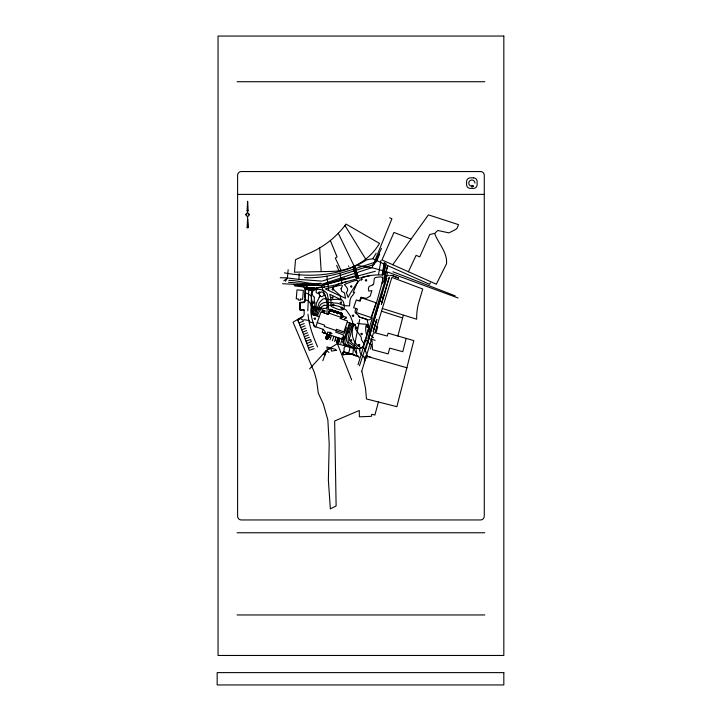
<?xml version="1.0" encoding="UTF-8"?>
<svg xmlns="http://www.w3.org/2000/svg" width="721" height="721" viewBox="0 0 721 721"><rect width="100%" height="100%" fill="white"/><g stroke="black" fill="none" stroke-linecap="round" stroke-linejoin="round"><path stroke-width="1.08" d="M299.801 302.703L300.783 302.432M344.611 354.633L342.953 354.597L342.655 353.182A1.352 1.352 0 0 1 344.314 351.893L357.859 356.111M342.79 353.182L343.223 354.723M307.786 310.841L308.858 288.499M382.644 280.712L382.914 276.702M321.512 281.082L298.981 279.415L299.134 273.674M314.446 314.446L316.627 302.757L319.133 297.539M301.081 309.841L300.098 309.886L299.819 302.432C311.742 305.425 298.007 285.967 311.445 296.232C311.346 300.396 310.913 304.632 311.571 308.768M312.481 312.355L312.887 306.65M311.382 313.59L311.661 315.185M312.454 313.238L312.472 312.77M313.446 313.86L313.59 309.228A6.931 6.931 0 0 1 313.635 308.885L314.581 306.84L315.023 302.856L314.284 301.036L314.392 296.971L313.464 296.746A4.975 4.975 0 0 1 313.302 296.493L312.13 293.862M304.586 302.063L299.819 302.432L300.089 309.877L304.028 309.904L304.217 313.437A4.65 4.65 0 0 1 302.135 317.303L297.782 319.944L298.629 321.972M304.722 301.793L304.875 299.395M247.114 211.019L247.573 201.348L248.033 211.019L247.573 210.199L247.132 210.748M305.235 288.905L305.316 287.427M304.947 298.043L305.037 296.313M305.199 293.059L305.199 289.283L304.983 296.043M305.479 289.454L305.587 287.445M306.019 289.5L306.128 287.472M306.29 289.527L306.398 287.49M306.831 289.572L306.939 287.526M307.101 289.59L307.209 287.544M307.642 289.644L307.75 287.58M307.912 289.662L308.02 287.589M308.453 289.707L308.561 287.625M308.723 289.734L308.84 287.643M309.264 289.779L309.381 287.679M309.534 289.806L309.651 287.688M310.075 289.851L310.192 287.724M310.345 289.869L310.463 287.742M310.886 289.923L311.003 287.778M311.157 289.941L311.274 287.796M311.697 289.986L311.814 287.823M311.977 290.013L312.085 287.841M312.517 290.058L312.626 287.877M312.788 290.085L312.896 287.895M313.338 289.887L313.437 287.922M313.626 289.572L313.707 287.94M314.203 288.932L314.257 287.976M314.491 288.616L314.527 287.994M311.436 297.611L311.508 298.638M382.851 278.757L382.815 279.225A11.203 11.203 0 0 1 382.328 282.046L376.65 302.153L371.144 318.484A3.506 3.506 0 0 1 369.494 319.727A2.514 2.514 0 0 1 367.836 319.736L358.743 316.753M311.445 297.557C309.003 288.238 321.449 287.111 326.135 292.591A2.695 2.695 0 0 1 327.343 294.393L328.271 298.981L328.055 303.469A7.507 7.507 0 0 1 327.109 307.2L326.09 308.291L323.828 308.453L311.057 306.164L311.093 304.388L308.741 301.162L304.893 299.377M350.289 346.468L349.451 349.901M311.823 293.438L311.878 292.87M343.214 341.988L343.358 340.618A13.077 13.077 0 0 1 343.52 340.24C347.558 331.93 341.844 340.673 338.519 338.032M313.725 314.212L312.436 313.617M287.454 277.441L288.148 269.717M311.706 294.619L311.76 294.024M321.043 307.966L321.422 307.146A22.621 22.621 0 0 1 321.782 306.686L324.008 305.271M313.437 314.077C310.571 312.725 311.346 314.473 314.536 315.023M343.205 342.078C343.151 345.08 347.964 344.953 343.971 348.009C345.242 350.785 341.448 352.848 343.52 354.705M349.415 350.235L348.603 353.236L343.989 352.082L347.216 353.696L346.152 354.335L349.694 354.047M342.024 313.383L330.065 309.381L341.826 313.941L342.024 313.383L330.101 309.327M311.896 292.717L312.211 291.654L305.109 284.732M352.785 354.525L353.479 348.189A24.442 24.442 0 0 0 353.569 347.558C347.18 345.729 344.088 338.69 348.126 332.336M311.544 314.014L311.652 313.689M349.46 332.02L352.326 324.09M350.28 335.616L352.425 326.541L353.84 324.495M318.961 308.579L316.465 315.113L315.41 314.771L319.07 303.018L321.251 300.648M378.516 274.539L380.976 260.326M349.397 332.39L348.171 338.14L348.315 342.006A7.652 7.652 0 0 0 348.513 342.376L353.272 345.656L354.804 347.513M350.172 336.265C346.801 343.025 355.895 343.403 357.742 348.396M370.486 349.063L371.414 345.017A11.302 11.302 0 0 0 371.153 344.539C367.025 343.349 365.078 334.905 364.159 343.773M346.287 317.33L345.846 318.565M356.066 353.101L353.885 348.567L359.698 319.511M341.853 313.86L339.348 312.833M382.536 281.163L382.265 282.272M315.456 314.78L314.996 314.626M381.463 296.178L381.346 296.664L383.067 297.142M354.317 355.129C358.625 358.779 355.823 348.73 355.859 347.937M384.455 278.612L387.682 265.643M376.759 326.748L377.705 327.01L375.875 333.012L387.24 336.031L388.123 333.201L413.827 340.618L396.874 406.671L366.457 398.956L365.538 388.457L361.861 371.351M329.713 336.635L329.885 337.221M384.69 277.017L387.366 266.419M304.749 301.495L304.073 302.387L301.838 302.423M348.162 332.21L351.037 323.567L349.784 323.116M406.184 338.419L402.769 351.686L389.691 348.144L388.159 353.885L372.46 349.712L372.099 340.898L371.108 340.555M397.884 336.013L403.309 315.275M373.577 337.707L370.801 335.4L370.089 331.795L370.549 331.11L368.801 327.658L367.809 331.354M379.949 301.414L380.165 300.621M378.444 401.994L374.884 415.026L371.766 414.305L371.342 416.332L359.382 416.819L359.292 410.492L334.652 420.992L336.121 505.962L330.353 508.891L328.37 480.078L329.2 443.956L327.857 419.983L323.215 403.661L318.285 393.107L316.708 380.931L314.419 372.568L293.059 322.206L302.207 316.627M364.484 359.103L365.042 357.066A1.226 1.226 0 0 1 366.917 356.021L370.954 357.265M381.337 304.208L389.097 277.54M381.454 304.244L389.223 277.576M373.469 319.006L367.881 338.428L375.19 340.294M373.694 318.231L377.543 304.884M365.259 351.019L381.824 293.898M373.352 331.327L376.849 319.502M359.391 316.952L359.923 317.132M347.612 345.548L345.503 343.8A23.018 23.018 0 0 1 345.098 343.061L344.827 339.492L349.667 323.08L343.286 340.663A3.263 3.263 0 0 0 343.881 344.223C349.676 345.476 361.383 353.533 364.114 343.971L368.945 327.1A2.424 2.424 0 0 0 368.323 325.108L365.601 324.18A48.884 48.884 0 0 1 357.165 323.251M367.575 332.174C366.71 341.357 363.348 321.413 368.341 325.126M330.479 310.409L330.795 309.354M369.485 335.707L386.844 278.315M382.148 282.686C381.436 284.534 385.212 280.226 384.726 278.919A13.366 13.366 0 0 1 384.843 278.666L386.005 276.558L388.691 275.251M358.004 364.799L372.378 317.871M361.735 371.144L373.514 332.705L374.821 333.066L391.882 277.387L422.74 289.004L418.504 303.352A57.374 57.374 0 0 0 416.693 319.232L382.355 308.48M329.037 334.886L327.64 339.411L325.513 338.636L326.919 334.193L328.379 337.013M347.234 322.242L355.02 324.801A9.499 9.499 0 0 0 355.138 324.459L352.272 323.368L352.74 322.035L350.37 316.149L346.215 310.093L343.737 308.741M329.912 309.877L329.704 310.544M311.526 309.012L311.301 309.814A11.518 11.518 0 0 0 311.301 310.174L311.427 313.41M329.885 309.985L335.887 311.634M377.768 304.109L387.673 272.421M322.269 312.265L322.9 310.246M329.335 311.625L329.839 310.12L332.534 310.976L341.727 314.194L341.267 315.564L343.16 316.213M339.888 338.672L338.573 342.845L336.896 342.277L338.374 338.095M340.772 343.43L342.024 339.447M322.188 312.229L322.855 310.12L323.873 310.445L324.883 310.832L324.09 312.905M329.749 310.39L341.646 314.464M341.015 314.122L341.366 313.04M311.571 314.023L312.806 314.437M364.222 361.825C367.449 356.859 358.869 355.363 359.86 350.19M359.464 365.781L369.269 336.383M328.839 313.076L329.001 312.608M328.947 312.752L329.551 310.985M333.976 311.652L334.346 310.571M327.929 314.239L329.47 309.742L342.25 314.158L340.691 318.646M335.716 312.274L336.094 311.175M355.002 324.838L355.237 325.315M329.38 334.823L329.776 333.12L331.984 333.715L330.245 332.255L327.586 332.273M324.738 355.453L326.37 350.748M317.249 322.602L321.007 311.823L328.415 314.41L328.848 313.13L333.526 314.744L340.654 317.213L340.24 318.493L347.639 321.034L343.872 331.831L336.5 329.263L336.067 330.524L324.225 326.433L324.693 325.189L317.249 322.602C315.302 330.074 313.914 327.235 312.535 320.71A37.032 37.032 0 0 1 311.084 313.554L311.021 307.849L322.855 310.12M327.532 332.291L327.091 334.057L322.179 332.363L323.287 329.281L325.099 331.759A9.067 9.067 0 0 1 325.261 332.039L325.36 333.309L323.35 332.624A14.294 14.294 0 0 0 323.738 332.796L326.919 333.994M337.5 312.833L337.879 311.769M329.984 339.843L331.489 335.562M332.291 340.654L334.012 336.446M334.598 341.466L336.094 337.194M329.146 334.697L342.529 339.221L343.584 335.013L335.535 332.057M322.819 360.707L326.415 350.848M324.035 312.878L324.774 310.913M329.587 336.815L329.65 337.455M341.817 313.986L341.736 314.194A8.805 8.805 0 0 0 341.853 313.86M372.072 267.626L391.927 218.76L389.673 217.769M341.484 314.888L341.276 315.555L342.872 316.113M354.624 292.356L353.2 292.203L354.795 288.517M374.496 264.057L381.445 248.294M379.67 254.162L376.245 261.939C353.164 268.843 329.587 279.018 304.659 277.612M340.267 318.484L340.97 316.934L342.718 317.501M319.196 297.403L319.908 295.655M430.329 282.812L429.626 284.308L386.42 265.085M408.401 271.727L416.098 255.378L419.766 256.856L429.761 234.487L434.628 233.433L437.791 230.477L448.976 232.883L455.87 229.35L457.096 228.178L458.52 224.637L428.409 214.858L392.738 264.724M354.597 292.429L352.614 295.502M355.156 287.805L356.652 284.047L359.391 280.316A12.554 12.554 0 0 1 359.725 280.045C362.744 280.127 361.05 278.144 362.104 277.315M436.331 284.227L446.542 263.706C447.362 251.863 438.44 243.788 434.628 233.433M247.573 227.106L247.114 227.917L247.573 219.058L248.033 227.917L247.573 216.733M321.016 308.074L317.474 315.419L314.482 314.473M363.014 346.332L365.655 351.055L366.962 355.94M319.196 308.182C319.8 301.423 327.055 302.081 331.984 302.757M285.435 281.325L287.264 278.261M365.907 260.362L366.863 259.911A4.768 4.768 0 0 1 368.737 259.452L372.874 258.722L376.119 253.287M344.052 319.727L344.917 318.276L345.72 318.529M341.051 270.393L335.31 258.073L337.086 256.928L330.326 240.526A91.062 91.062 0 0 0 337.401 234.136L338.275 233.244A91.116 91.116 0 0 0 344.548 226.061L345.999 224.078L379.525 243.428A57.455 57.455 0 0 1 331.525 271.411L294.474 272.196L295.511 259.686L308.435 253.594A89.981 89.981 0 0 0 319.664 247.943A90.008 90.008 0 0 0 329.984 240.796M311.679 315.167L311.977 314.365L314.194 314.915M362.663 346.756L361.78 347.693M322.999 354.344L326.271 350.658L309.597 368.936M361.654 347.81L360.581 347.675A20.476 20.476 0 0 1 360.221 347.297C352.272 342.664 350.325 332.516 354.02 324.558M321.458 300.45C323.594 297.169 326.739 299.341 329.722 299.72M352.073 295.98L351.442 296.637A32.616 32.616 0 0 0 351.046 297.259L350 300.215L349.514 305.929L344.124 305.596L337.77 303.253L332.201 302.802M324.117 305.244L327.55 305.506M283.813 280.848L287.165 278.18M332.76 287.319L333.237 287.12M326.847 350.253L337.293 343.656L353.885 348.567M365.421 260.687C341.565 275.359 311.427 277.927 284.353 272.844M471.867 187.072L473.571 186.207L471.867 185.351M358.319 300.594L359.743 300.36L361.032 297.241L366.277 298.377L370.224 296.043L371.892 290.59L368.891 291.14L368.602 290.175A27.966 27.966 0 0 1 368.377 289.013L368.719 287.373A40.169 40.169 0 0 1 369.251 286.354L372.757 284.903M335.941 285.886L338.356 284.074M335.734 285.976L333.318 287.084M299.035 322.945L303.352 321.196M299.945 325.243L304.199 323.522M300.855 327.55L305.046 325.856M301.757 329.858L305.893 328.181M314.167 348.649L309.3 350.352L302.667 332.165L306.74 330.515M303.523 334.418L307.642 332.751M304.37 336.671L308.543 334.977M305.217 338.924L309.444 337.212M306.849 343.421L311.337 341.619L310.535 339.447L306.037 341.114M353.353 268.095L355.083 267.428M353.434 268.356L355.165 267.689M353.587 268.879L355.336 268.203M353.669 269.14L355.417 268.464M353.831 269.654L355.588 268.978M353.903 269.915L355.669 269.239M354.065 270.438L355.841 269.753M354.137 270.699L355.922 270.014M354.299 271.222L356.093 270.528M354.371 271.484L356.174 270.79M354.534 272.006L356.345 271.303M354.606 272.259L356.426 271.565M354.768 272.781L356.598 272.078M354.849 273.043L356.679 272.34M355.002 273.565L356.841 272.862M355.083 273.827L356.913 273.124M355.246 274.34L357.066 273.647M355.327 274.602L357.147 273.908M355.489 275.125L357.301 274.431M355.561 275.386L357.382 274.692M355.723 275.9L357.535 275.206M355.804 276.161L357.607 275.467M355.967 276.684L357.76 275.99M356.048 276.945L357.841 276.251M356.21 277.459L357.995 276.774M356.291 277.72L358.067 277.035M356.444 278.243L358.229 277.558M356.525 278.504L358.301 277.819M307.642 345.665L312.517 343.953M308.471 348.009L313.347 346.296M322.873 283.894L371.369 267.851M321.521 285.453L344.593 278.117M373.054 284.804C375.118 282.686 372.225 276.972 377.128 277.252C378.768 277.405 378.651 276.377 381.562 277.107A24.865 24.865 0 0 1 382.238 277.585L382.878 278.081M338.356 284.056L356.976 278.766M322.404 281.01L373.956 264.58M358.112 278.423L369.675 275.71M321.566 285.552L357.31 275.278M346.017 281.866L339.717 283.632A73.479 73.479 0 0 1 330.786 285.949L322.873 287.264M321.593 285.651L375.362 271.267M362.257 277.279L366.079 276.332A58.5 58.5 0 0 1 377.597 274.935L381.148 274.917A2.614 2.614 0 0 1 382.59 275.413M316.528 287.787L321.512 287.355M324.044 287.12L324.612 287.03M323.26 287.237L318.574 287.49M349.739 353.921L343.259 354.606M321.845 283.921L316.005 284.57L288.517 282.281M320.899 283.29C310.093 284.903 299.566 280.307 288.788 280.415M318.358 287.508L317.15 287.661L316.546 288.76A17.556 17.556 0 0 0 316.312 289.274L316.14 292.429A12.681 12.681 0 0 0 316.672 292.915L319.304 294.051L319.89 295.619A2.019 2.019 0 0 0 323.017 296.052A2.091 2.091 0 0 0 323.269 292.681A2.478 2.478 0 0 0 320.34 292.302A2.352 2.352 0 0 0 319.872 295.637M322.647 287.282L321.936 287.328M320.43 285.543L301.928 285.029L296.782 284.29M248.394 214.624L249.006 214.615M237.101 81.725L484.773 81.725M473.571 186.207L471.867 186.207A3.091 3.091 0 0 1 468.776 183.125A3.091 3.091 0 0 1 471.867 180.034A3.091 3.091 0 0 1 474.959 183.125M237.606 194.391L484.269 194.391M237.101 532.756L484.773 532.756M237.101 614.959L484.773 614.959M246.122 214.615L246.735 214.624M280.253 277.738L287.021 277.882M327.631 305.515C332.922 304.677 338.978 305.605 343.466 308.597M352.74 354.534L350.703 353.903M296.619 284.435L320.827 285.606M282.569 283.704L295.817 284.425M330.209 299.774L337.113 299.224L339.961 299.792A24.388 24.388 0 0 0 340.718 299.765L341.258 299.684L340.645 297.872M294.7 285.913L317.781 288.652M287.868 278.036L298.981 279.415M358.22 265.661L371.712 267.761M312.878 306.533L312.058 301.775M366.872 358.274L367.025 356.012M301.838 285.867L294.168 284.93L301.838 285.858A4.632 4.632 0 0 1 304.785 288.112M357.787 348.468L358.337 348.594M358.562 348.649L359.644 348.603L359.842 350.009M384.167 262.841L385.239 263.093M384.122 263.111L385.978 263.544M384.041 263.652L385.861 264.075M383.996 263.922L385.807 264.337M383.914 264.454L385.69 264.868L372.874 258.722M383.869 264.724L385.636 265.13M383.788 265.265L385.528 265.661M383.743 265.535L385.465 265.932M383.662 266.067L385.356 266.464M383.617 266.337L385.293 266.725M383.536 266.878L385.185 267.257M383.491 267.149L385.131 267.518M383.41 267.68L385.014 268.05M383.365 267.951L384.96 268.32M383.284 268.491L384.843 268.852M383.248 268.753L384.789 269.113M383.157 269.293L384.69 269.645M383.112 269.564L384.644 269.915M383.013 270.096L384.554 270.456M382.968 270.366L384.509 270.717M382.869 270.898L384.419 271.258M382.824 271.168L384.374 271.529M382.725 271.7L384.293 272.06M382.68 271.97L384.248 272.331M382.59 272.502L384.158 272.862M382.536 272.772L384.113 273.133M382.445 273.304L384.023 273.674M382.391 273.574L383.978 273.935M382.301 274.106L383.896 274.476M382.256 274.377L383.851 274.746M323.287 329.335L314.428 326.442L313.175 322.638M372.126 267.761L387.483 271.979M380.057 301.017L382.391 301.666M313.139 322.584L310.517 322.359L308.768 320.412L304.397 319.773L303.045 320.187L300.242 318.466L297.809 319.908L302.667 332.165M407.05 367.836L366.331 356.12M355.381 347.801L354.795 347.63M348.063 345.683L350.289 346.35M349.901 353.777L357.823 356.237M381.526 311.202L402.606 317.97M312.436 313.761L311.923 314.095L317.258 315.933M322.774 310.381L324.783 311.075M322.693 310.643L324.693 311.328M322.611 310.895L324.594 311.589M322.548 311.166L324.477 311.832M322.467 311.418L324.378 312.085M360.942 317.474L367.025 319.466L368.296 324.982M314.545 314.491L312.328 313.725M330.002 309.579L341.925 313.671M338.077 337.888L337.5 337.689M314.626 315.05L319.313 316.636M352.677 324.108L353.65 324.441M311.634 314.05L312.193 314.23M335.95 330.84L344.359 333.345L346.513 327.857L345.593 327.046M354.876 324.856L353.903 324.522M337.752 312.274L339.23 312.788M314.149 314.356L313.896 314.275A7.787 7.787 0 0 0 313.698 314.662L313.896 314.807M329.939 335.013L330.732 335.292M342.953 316.131L346.287 317.294M343.421 316.303L342.863 317.546M388.304 272.268L458.078 297.98M410.997 239.057L393.972 232.432L382.013 259.93L435.718 283.939M392.927 271.79L455.176 295.853M392.341 275.539L398.56 278.054M398.515 278.162L392.296 275.656A2.46 2.46 0 0 0 389.755 275.909L389.673 275.801M340.51 297.728C340.925 293.916 333.363 291.536 332.832 287.436M326.82 350.676L328.965 352.497M355.976 308.588C353.209 314.266 357.174 312.644 359.428 316.834M363.988 343.881L361.41 339.663L361.293 337.554A37.077 37.077 0 0 0 360.942 336.752L355.435 328.938L355.237 325.595M344.971 225.52L365.709 259.145M339.131 338.383L339.654 339.411M338.753 338.239L339.537 339.78M338.248 338.446L339.303 340.519M338.122 338.798L339.185 340.889M337.879 339.51L338.951 341.628M337.752 339.861L338.834 341.997M337.5 340.573L338.609 342.736M337.374 340.925L338.311 342.763M337.131 341.628L337.581 342.511M328.046 334.562L328.731 335.896M327.685 334.445L328.614 336.265M326.811 334.535L328.271 337.383M326.577 335.265L328.037 338.131M326.46 335.635L327.92 338.5M326.225 336.374L327.695 339.249M326.108 336.743L327.433 339.339M325.883 337.482L326.685 339.059M325.766 337.852L326.316 338.924M321.404 285.922L328.361 304.262L328.695 309.787M338.275 233.244L354.182 266.184M317.628 346.954C313.085 336.518 309.039 325.64 308.011 314.23M336.671 265.382L338.735 270.339M351.632 379.814L335.364 338.51M348.522 265.896L348.739 266.446M304.343 310.49L303.757 309.778L300.089 309.877L299.99 307.02M339.771 273.259L342.124 283.47M311.526 298.71L312.022 301.405M326.847 276.341L328.758 290.329M319.664 247.943L321.205 271.628M299.954 306.272L299.855 304.262M299.81 302.928L299.846 304.181M247.573 201.348L247.573 212.443M357.85 356.102A1.343 1.343 0 0 1 358.914 357.805M326.676 314.05A39.664 39.664 0 0 0 327.127 309.111L327.136 308.822A39.664 39.664 0 0 0 326.829 302.946L326.757 302.414A39.664 39.664 0 0 0 324.468 293.636M247.393 216.255A1.631 1.631 0 0 1 245.951 214.795M245.951 214.443A1.631 1.631 0 0 1 247.402 213.01M249.169 214.795A1.631 1.631 0 0 1 247.736 216.255M247.727 213.01A1.631 1.631 0 0 1 249.169 214.443M344.395 284.507C346.089 286.886 349.604 289.193 346.359 292.663L348.09 297.431C355.931 282.172 366.746 275.395 344.395 284.507M344.133 305.1C345.485 313.95 335.959 308.273 331.939 306.849A1.604 1.604 0 0 1 331.011 304.803L330.921 299.314L329.758 294.249L342.421 300.378L343.484 301.901L344.133 305.1M341.006 288.751L341.754 291.347L344.467 292.888L345.539 298.332L325.162 288.932L341.637 284.921L342.439 285.949L341.006 288.751M312.689 302.595C314.266 305.47 314.689 299.981 312.698 302.541M314.131 318.655C315.735 321.521 316.122 315.987 314.131 318.655M314.735 310.21C316.294 313.121 316.708 307.552 314.735 310.21M318.394 292.528C319.827 295.448 320.575 289.932 318.394 292.528M331.732 297.539C333.228 300.45 333.814 294.934 331.741 297.476M332.156 289.355C333.76 292.23 334.147 286.688 332.156 289.355M332.732 305.055C334.454 307.939 334.571 302.243 332.732 305.055M340.24 302.55C341.673 305.47 342.412 299.954 340.24 302.55M341.042 307.921C342.61 310.769 343.142 305.271 341.051 307.858M350.469 286.435C351.875 289.373 352.695 283.813 350.469 286.435M350.37 340.321C351.848 343.223 352.542 337.689 350.37 340.321M352.281 315.672C353.669 318.574 354.597 313.094 352.29 315.609M355.832 327.649C357.183 330.56 358.112 325.135 355.841 327.586M358.346 345.08C359.68 348 360.671 342.556 358.355 345.026M360.951 333.949C362.555 336.824 362.924 331.327 360.96 333.895M365.313 280.298C366.674 283.218 367.584 277.774 365.322 280.244M366.619 326.64C367.917 329.551 368.963 324.117 366.619 326.577M300.513 299.143L300.432 300.233L298.278 300.053L298.368 298.972L296.241 298.8L297.007 289.887L303.361 290.392L302.622 299.314L300.513 299.143M373.613 329.993L373.235 331.29L376.713 319.466L373.613 329.993M361.924 279.171L361.482 280.027L362.014 279.108M361.284 297.746L360.149 301.225L356.282 299.909L353.614 307.759L357.436 309.021L356.273 312.535L371.063 317.546L376.074 302.757L361.284 297.746M337.779 313.166L337.554 313.815L336.887 313.59L337.122 312.941L337.779 313.166M330.101 310.526L329.876 311.184L330.542 311.409L330.768 310.733L330.101 310.526M333.607 311.724L333.381 312.391L334.048 312.608L334.274 311.959L333.607 311.724M340.618 314.149L340.384 314.807L341.06 315.032L341.285 314.374L340.618 314.149M315.023 288.021L313.13 290.112L305.38 289.445L304.83 287.4L315.023 288.021M355.002 267.185L353.299 267.915L356.607 278.766L358.427 278.234L355.002 267.185M336.211 350.316L331.48 351.109L331.074 348.676L327.199 349.225L326.865 346.9L335.265 349.306A1.334 1.334 0 0 1 336.211 350.316M503.826 36.05L218.048 36.05L218.048 655.47L503.826 655.47L503.826 36.05M480.565 171.553L241.31 171.553A3.704 3.704 0 0 0 237.606 175.257L237.606 516.263A3.704 3.704 0 0 0 241.31 519.958L480.565 519.958A3.704 3.704 0 0 0 484.269 516.263L484.269 175.257A3.704 3.704 0 0 0 480.565 171.553M473.436 177.853L470.299 177.853A3.704 3.704 0 0 0 466.595 181.548L466.595 184.693A3.704 3.704 0 0 0 470.299 188.388L473.436 188.388A3.704 3.704 0 0 0 477.14 184.693L477.14 181.548A3.704 3.704 0 0 0 473.436 177.853M503.826 672.621L217.174 672.621L217.174 684.95L503.826 684.95L503.826 672.621"/></g></svg>
